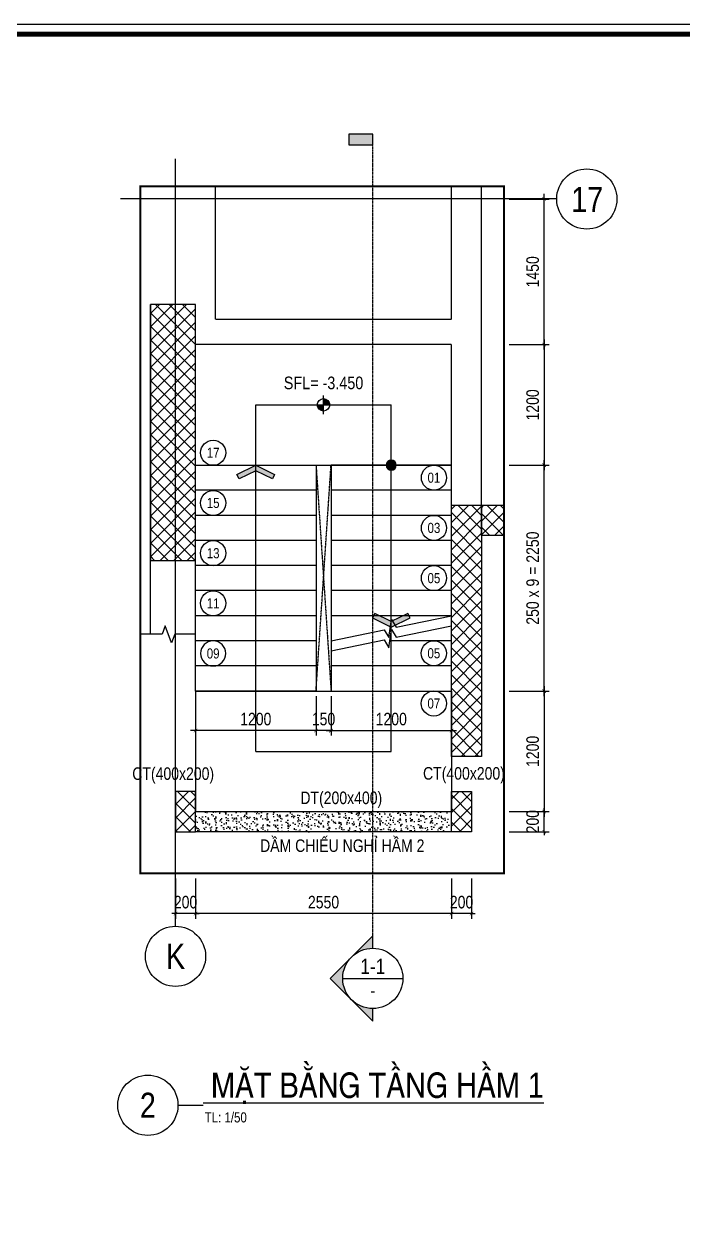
# Model space of a CAD drawing. Header units: millimetres. Extents: x 379264 to 1158416, y -283062 to 356890.
# Drawn here: x 911678 to 918241, y -14246 to -2202 of the extents above; entities that cross this region are included whole.
import ezdxf
from ezdxf.enums import TextEntityAlignment as Align

# ---------------------------------------------------------------- set-up
doc = ezdxf.new("R2010")
doc.units = ezdxf.units.MM
for name, pattern in [('BLOCK C - CHI TIET THANG 7 - 15T$0$$0$HIDDEN', [0.375, 0.25, -0.125]), ('BLOCK C - CHI TIET THANG 7 - 15T$0$HIDDEN', [0.375, 0.25, -0.125]), ('CENTER', [2, 1.25, -0.25, 0.25, -0.25]), ('HIDDEN', [9.525, 6.35, -3.175]), ('mb_loi thang 2-19 twa$0$Core 1A$0$Hidden10.5', [1.5, 1, -0.5])]:
    doc.linetypes.add(name, pattern=pattern)
for name, color, linetype in [('01PM. TEXT A', 3, 'Continuous'), ('02PM. TEXT B', 4, 'Continuous'), ('03PM. TEXT C', 1, 'Continuous'), ('04PM. THIN', 7, 'Continuous'), ('05PM. FRAME', 4, 'Continuous'), ('06PM. HIDDEN', 4, 'HIDDEN'), ('07PM. WACO', 6, 'Continuous'), ('11PM. DIM', 2, 'Continuous'), ('12PM. GRID', 8, 'CENTER'), ('13PM. HATCH', 8, 'Continuous'), ('BLOCK A - CHI TIET THANG 4$0$Number Step', 94, 'Continuous'), ('BLOCK C - CHI TIET THANG 7 - 15T$0$Ghi chu ban ve', 3, 'Continuous'), ('BLOCK C - CHI TIET THANG 7 - 15T$0$Ky hieu Truc', 1, 'Continuous'), ('BLOCK C - CHI TIET THANG 7 - 15T$0$Number Step', 94, 'Continuous'), ('MB_Cot tang 1$0$Concrete Line', 6, 'Continuous'), ('mb_loi thang 2-19 twa$0$Opening Hidden', 154, 'mb_loi thang 2-19 twa$0$Core 1A$0$Hidden10.5')]:
    doc.layers.add(name, color=color, linetype=linetype)
doc.styles.add('[PMDC2013]STYLE', font='arial.ttf', dxfattribs={"width": 0.8})
doc.styles.add('BLOCK A - CHI TIET THANG 2$0$VNI-HelveC', font='VHELVCN_0.TTF')
doc.styles.add('BLOCK A - CHI TIET THANG 4$0$VNI-HelveCB', font='VHELVCB_0.TTF')
doc.styles.add('BLOCK C - CHI TIET THANG 7 - 15T$0$$0$Title Block Bold', font='VHELVEB_0.TTF')
doc.styles.add('BLOCK C - CHI TIET THANG 7 - 15T$0$VNI-HelveC', font='VHELVCN_0.TTF')
doc.styles.add('BLOCK C - CHI TIET THANG 7 - 15T$0$VNI-HelveCB', font='VHELVCB_0.TTF')
doc.dimstyles.new('BLOCK A - CHI TIET THANG 1$0$Dim 50 (A1-A2)', dxfattribs={"dimscale": 50, "dimtxt": 2.5, "dimasz": 0.7, "dimexe": 1, "dimexo": 1, "dimgap": 1, "dimtad": 1, "dimdec": 0, "dimzin": 12, "dimdsep": 46, "dimtxsty": '[PMDC2013]STYLE', "dimblk": 'ARCHTICK', "dimcen": 0, "dimdle": 1, "dimclrd": 2, "dimclre": 2, "dimclrt": 4, "dimadec": 0, "dimazin": 0, "dimtfac": 1, "dimtdec": 0, "dimtix": 1, "dimtmove": 2, "dimatfit": 3, "dimldrblk": 'ARCHTICK', "dimfxl": 1, "dimtolj": 1, "dimtzin": 0, "dimarcsym": 0})

# ---------------------------------------------------------------- blocks, each defined once
blk = doc.blocks.new('*U939')
blk.add_hatch(color=256).paths.add_polyline_path([(-480, 16811), (-480, 16597), (0, 16597), (0, 16811)])
h = blk.add_hatch(color=256)
edge = h.paths.add_edge_path()
edge.add_line((0, 600), (0, 849))
edge.add_line((0, 849), (-849, 0))
edge.add_line((-849, 0), (0, -849))
edge.add_line((0, -849), (0, -600))
edge.add_arc((0, 0), 600, 90, 270, ccw=False)
at = {"linetype": 'BLOCK C - CHI TIET THANG 7 - 15T$0$$0$HIDDEN', "ltscale": 10}
blk.add_line((0, 600), (0, 16811), dxfattribs=at)
blk.add_line((-600, 0), (600, 0))
blk.add_lwpolyline([(-480, 16811), (-480, 16597), (0, 16597), (0, 16811)], close=True)
blk.add_lwpolyline([(0, 600), (0, 849), (-849, 0), (0, -849), (0, -600, -1)], format="xyb", close=True)
blk.add_circle((0, 0), 600)
at = {"style": 'BLOCK C - CHI TIET THANG 7 - 15T$0$$0$Title Block Bold', "flags": 8}
blk.add_attdef('VIEWNUMBER', text='', height=300, dxfattribs=at).set_placement((0, 0), align=Align.BOTTOM_CENTER)
blk.add_attdef('DRAWINGREFERENCE', text='', height=250, dxfattribs=at).set_placement((0, -120), align=Align.TOP_CENTER)
blk = doc.blocks.new('*U962')
at = {"layer": '13PM. HATCH'}
h = blk.add_hatch(dxfattribs=at)
h.set_pattern_fill('ANSI37', color=256, scale=30, style=0)
h.set_pattern_definition([(45, (50, -2250), (-67.352, 67.352), []), (135, (50, -2250), (-67.352, -67.352), [])])
h.paths.add_polyline_path([(-200, 150), (-200, -2400), (250, -2400), (250, 150)])
at = {"layer": '07PM. WACO'}
blk.add_lwpolyline([(-200, 150), (-200, -2400), (250, -2400), (250, 150)], close=True, dxfattribs=at)
blk = doc.blocks.new('*U963')
at = {"layer": '13PM. HATCH'}
h = blk.add_hatch(dxfattribs=at)
h.set_pattern_fill('ANSI37', color=256, scale=30, style=0)
h.set_pattern_definition([(45, (-2400, 3e-14), (-67.352, 67.352), []), (135, (-2400, 3e-14), (-67.352, -67.352), [])])
h.paths.add_polyline_path([(-2450, 150), (-2450, -150), (50, -150), (50, 150)])
at = {"layer": '07PM. WACO'}
blk.add_lwpolyline([(-2450, 150), (-2450, -150), (50, -150), (50, 150)], close=True, dxfattribs=at)
blk = doc.blocks.new('BLOCK C - CHI TIET THANG 7 - 15T$0$HTT-Grid')
at = {"layer": '05PM. FRAME', "linetype": 'ByBlock', "lineweight": -2}
blk.add_line((0, -2.5), (0, 0), dxfattribs=at)
blk.add_circle((0, -8.5), 6, dxfattribs=at)
at = {"layer": '03PM. TEXT C', "linetype": 'ByBlock', "lineweight": -2, "style": 'BLOCK C - CHI TIET THANG 7 - 15T$0$VNI-HelveC'}
blk.add_attdef('GRID', text='', height=5, dxfattribs=at).set_placement((0, -8.5), align=Align.MIDDLE)
blk = doc.blocks.new('_ArchTick')
at = {"color": 0, "linetype": 'ByBlock', "const_width": 0.15}
blk.add_lwpolyline([(-0.5, -0.5), (0.5, 0.5)], dxfattribs=at)
blk = doc.blocks.new('*D936')
at = {"layer": '11PM. DIM', "color": 2, "lineweight": -2, "transparency": 16777216}
for p, q in [((200, -6766), (200, -7166)), ((2750, -6766), (2750, -7166)), ((2800, -7116), (150, -7116))]:
    blk.add_line(p, q, dxfattribs=at)
at = {"layer": 'Defpoints', "color": 0, "transparency": 16777216}
for p in [(200, -6716), (2750, -6716), (200, -7116)]:
    blk.add_point(p, dxfattribs=at)
at = {"layer": '11PM. DIM', "color": 2, "lineweight": -2, "transparency": 16777216, "xscale": 35, "yscale": 35, "zscale": 35, "rotation": 180}
blk.add_blockref('_ArchTick', (200, -7116), dxfattribs=at)
at = {"layer": '11PM. DIM', "color": 2, "lineweight": -2, "transparency": 16777216, "xscale": 35, "yscale": 35, "zscale": 35}
blk.add_blockref('_ArchTick', (2750, -7116), dxfattribs=at)
at = {"layer": '11PM. DIM', "color": 4, "transparency": 16777216, "insert": (1475, -7002), "char_height": 125, "attachment_point": 5, "style": '[PMDC2013]STYLE'}
blk.add_mtext('\\A1;2550', dxfattribs=at)
blk = doc.blocks.new('*D937')
at = {"layer": '11PM. DIM', "color": 2, "lineweight": -2, "transparency": 16777216}
for p, q in [((0, -6766), (0, -7166)), ((200, -6766), (200, -7166)), ((0, -7116), (-35, -7116)), ((200, -7116), (0, -7116)), ((200, -7116), (235, -7116))]:
    blk.add_line(p, q, dxfattribs=at)
at = {"layer": 'Defpoints', "color": 0, "transparency": 16777216}
for p in [(0, -6716), (200, -6716), (0, -7116)]:
    blk.add_point(p, dxfattribs=at)
at = {"layer": '11PM. DIM', "color": 2, "lineweight": -2, "transparency": 16777216, "xscale": 35, "yscale": 35, "zscale": 35}
blk.add_blockref('_ArchTick', (0, -7116), dxfattribs=at)
at = {"layer": '11PM. DIM', "color": 2, "lineweight": -2, "transparency": 16777216, "xscale": 35, "yscale": 35, "zscale": 35, "rotation": 180}
blk.add_blockref('_ArchTick', (200, -7116), dxfattribs=at)
at = {"layer": '11PM. DIM', "color": 4, "transparency": 16777216, "insert": (100, -7002), "char_height": 125, "attachment_point": 5, "style": '[PMDC2013]STYLE'}
blk.add_mtext('\\A1;200', dxfattribs=at)
blk = doc.blocks.new('*D938')
at = {"layer": '11PM. DIM', "color": 2, "lineweight": -2, "transparency": 16777216}
for p, q in [((2750, -6766), (2750, -7166)), ((2950, -6766), (2950, -7166)), ((2750, -7116), (2715, -7116)), ((2950, -7116), (2750, -7116)), ((2950, -7116), (2985, -7116))]:
    blk.add_line(p, q, dxfattribs=at)
at = {"layer": 'Defpoints', "color": 0, "transparency": 16777216}
for p in [(2750, -6716), (2950, -6716), (2750, -7116)]:
    blk.add_point(p, dxfattribs=at)
at = {"layer": '11PM. DIM', "color": 2, "lineweight": -2, "transparency": 16777216, "xscale": 35, "yscale": 35, "zscale": 35}
blk.add_blockref('_ArchTick', (2750, -7116), dxfattribs=at)
at = {"layer": '11PM. DIM', "color": 2, "lineweight": -2, "transparency": 16777216, "xscale": 35, "yscale": 35, "zscale": 35, "rotation": 180}
blk.add_blockref('_ArchTick', (2950, -7116), dxfattribs=at)
at = {"layer": '11PM. DIM', "color": 4, "transparency": 16777216, "insert": (2850, -7002), "char_height": 125, "attachment_point": 5, "style": '[PMDC2013]STYLE'}
blk.add_mtext('\\A1;200', dxfattribs=at)
blk = doc.blocks.new('BLOCK C - CHI TIET THANG 7 - 15T$0$HTT-Title')
at = {"lineweight": -2}
blk.add_line((6, 0), (11, 0), dxfattribs=at)
at = {"linetype": 'ByBlock', "lineweight": -2}
blk.add_circle((0, 0), 6, dxfattribs=at)
at = {"linetype": 'ByBlock', "lineweight": -2, "style": 'BLOCK C - CHI TIET THANG 7 - 15T$0$VNI-HelveCB'}
blk.add_attdef('DWG.NAME', text='', height=5, dxfattribs=at).set_placement((11, 0), align=Align.BOTTOM_LEFT)
blk.add_attdef('NUMBER', text='', height=5, dxfattribs=at).set_placement((0, 0), align=Align.MIDDLE_CENTER)
at = {"linetype": 'ByBlock', "lineweight": -2, "style": 'BLOCK C - CHI TIET THANG 7 - 15T$0$VNI-HelveC'}
blk.add_attdef('SCALE', text='', height=2, dxfattribs=at).set_placement((11.32, -1.41), align=Align.TOP_LEFT)
blk = doc.blocks.new('MB Ham 1$0$Arrow 60')
at = {"linetype": 'ByBlock', "lineweight": -2}
h = blk.add_hatch(color=0, dxfattribs=at)
h.paths.add_polyline_path([(1.88, 0.94), (1.65, 1.38), (0, 0.56), (-1.65, 1.38), (-1.88, 0.94), (0, 0)], flags=17)
h.paths.add_polyline_path([(1.65, 1.38), (1.88, 0.94), (0, 0), (-1.88, 0.94), (-1.65, 1.38), (0, 0.56)])
blk.add_hatch(color=0, dxfattribs=at).paths.add_polyline_path([(1.65, 1.38), (1.88, 0.94), (0, 0), (-1.88, 0.94), (-1.65, 1.38), (0, 0.56)])
at = {"color": 0, "linetype": 'ByBlock', "lineweight": -2}
blk.add_lwpolyline([(1.65, 1.38), (1.88, 0.94), (0, 0), (-1.88, 0.94), (-1.65, 1.38), (0, 0.56)], close=True, dxfattribs=at)
blk = doc.blocks.new('MB Ham 1$0$Dot')
at = {"linetype": 'ByBlock', "lineweight": -2}
h = blk.add_hatch(color=0, dxfattribs=at)
edge = h.paths.add_edge_path()
edge.add_arc((0, 0), 0.5, 0, 360)
at = {"color": 0, "linetype": 'ByBlock', "lineweight": -2}
blk.add_line((0, -1), (0, 1), dxfattribs=at)
blk.add_circle((0, 0), 0.5, dxfattribs=at)
blk = doc.blocks.new('BLOCK C - CHI TIET THANG 7 - 15T$0$Number Step')
at = {"color": 0, "linetype": 'ByBlock'}
blk.add_circle((0, 0), 2.5, dxfattribs=at)
at = {"color": 0, "linetype": 'ByBlock', "lineweight": -2, "style": 'BLOCK C - CHI TIET THANG 7 - 15T$0$VNI-HelveCB'}
blk.add_attdef('TEXT', text='', height=2, dxfattribs=at).set_placement((0, 0), align=Align.MIDDLE)
blk = doc.blocks.new('BLOCK A - CHI TIET THANG 4$0$Number Step')
at = {"color": 0, "linetype": 'ByBlock'}
blk.add_circle((0, 0), 2.5, dxfattribs=at)
at = {"color": 0, "linetype": 'ByBlock', "lineweight": -2, "style": 'BLOCK A - CHI TIET THANG 4$0$VNI-HelveCB'}
blk.add_attdef('TEXT', text='', height=2, dxfattribs=at).set_placement((0, 0), align=Align.MIDDLE)
blk = doc.blocks.new('BLOCK A - CHI TIET THANG 2$0$13123123213')
at = {"linetype": 'ByBlock'}
h = blk.add_hatch(color=0, dxfattribs=at)
h.paths.add_polyline_path([(0, 1), (0, 0), (1, 0, 0.414214)])
h.paths.add_polyline_path([(0, 0), (-1, 0, 0.414214), (0, -1)])
at = {"color": 0, "linetype": 'ByBlock'}
for p, q in [((-1.5, 0), (1.5, 0)), ((0, -1.5), (0, 1.5))]:
    blk.add_line(p, q, dxfattribs=at)
blk.add_circle((0, 0), 1, dxfattribs=at)
at = {"color": 0, "linetype": 'ByBlock', "lineweight": -2, "style": 'BLOCK A - CHI TIET THANG 2$0$VNI-HelveC'}
for tag, p in [('TEXT1', (0, 10.5)), ('TEXT2', (0, 7)), ('TEXT3', (0, 3.5))]:
    blk.add_attdef(tag, text='', height=2, dxfattribs=at).set_placement(p, align=Align.MIDDLE_CENTER)
blk = doc.blocks.new('*D971')
at = {"layer": '11PM. DIM', "color": 2, "lineweight": -2, "transparency": 16777216}
for p, q in [((913386, -8893), (913386, -9286)), ((914586, -8893), (914586, -9286)), ((914636, -9236), (913336, -9236))]:
    blk.add_line(p, q, dxfattribs=at)
at = {"layer": 'Defpoints', "color": 0, "transparency": 16777216}
for p in [(913386, -8843), (914586, -8843), (913386, -9236)]:
    blk.add_point(p, dxfattribs=at)
at = {"layer": '11PM. DIM', "color": 2, "lineweight": -2, "transparency": 16777216, "xscale": 35, "yscale": 35, "zscale": 35, "rotation": 180}
blk.add_blockref('_ArchTick', (913386, -9236), dxfattribs=at)
at = {"layer": '11PM. DIM', "color": 2, "lineweight": -2, "transparency": 16777216, "xscale": 35, "yscale": 35, "zscale": 35}
blk.add_blockref('_ArchTick', (914586, -9236), dxfattribs=at)
at = {"layer": '11PM. DIM', "color": 4, "transparency": 16777216, "insert": (913986, -9122), "char_height": 125, "attachment_point": 5, "style": '[PMDC2013]STYLE'}
blk.add_mtext('\\A1;1200', dxfattribs=at)
blk = doc.blocks.new('*D972')
at = {"layer": '11PM. DIM', "color": 2, "lineweight": -2, "transparency": 16777216}
for p, q in [((914736, -8893), (914736, -9286)), ((915936, -8893), (915936, -9286)), ((914686, -9236), (915986, -9236))]:
    blk.add_line(p, q, dxfattribs=at)
at = {"layer": 'Defpoints', "color": 0, "transparency": 16777216}
for p in [(914736, -8843), (915936, -8843), (915936, -9236)]:
    blk.add_point(p, dxfattribs=at)
at = {"layer": '11PM. DIM', "color": 2, "lineweight": -2, "transparency": 16777216, "xscale": 35, "yscale": 35, "zscale": 35, "rotation": 180}
blk.add_blockref('_ArchTick', (914736, -9236), dxfattribs=at)
at = {"layer": '11PM. DIM', "color": 2, "lineweight": -2, "transparency": 16777216, "xscale": 35, "yscale": 35, "zscale": 35}
blk.add_blockref('_ArchTick', (915936, -9236), dxfattribs=at)
at = {"layer": '11PM. DIM', "color": 4, "transparency": 16777216, "insert": (915336, -9122), "char_height": 125, "attachment_point": 5, "style": '[PMDC2013]STYLE'}
blk.add_mtext('\\A1;1200', dxfattribs=at)
blk = doc.blocks.new('*D973')
at = {"layer": '11PM. DIM', "color": 2, "lineweight": -2, "transparency": 16777216}
for p, q in [((914586, -8893), (914586, -9286)), ((914736, -8893), (914736, -9286)), ((914586, -9236), (914551, -9236)), ((914736, -9236), (914586, -9236)), ((914736, -9236), (914771, -9236))]:
    blk.add_line(p, q, dxfattribs=at)
at = {"layer": 'Defpoints', "color": 0, "transparency": 16777216}
for p in [(914586, -8843), (914736, -8843), (914586, -9236)]:
    blk.add_point(p, dxfattribs=at)
at = {"layer": '11PM. DIM', "color": 2, "lineweight": -2, "transparency": 16777216, "xscale": 35, "yscale": 35, "zscale": 35}
blk.add_blockref('_ArchTick', (914586, -9236), dxfattribs=at)
at = {"layer": '11PM. DIM', "color": 2, "lineweight": -2, "transparency": 16777216, "xscale": 35, "yscale": 35, "zscale": 35, "rotation": 180}
blk.add_blockref('_ArchTick', (914736, -9236), dxfattribs=at)
at = {"layer": '11PM. DIM', "color": 4, "transparency": 16777216, "insert": (914661, -9122), "char_height": 125, "attachment_point": 5, "style": '[PMDC2013]STYLE'}
blk.add_mtext('\\A1;150', dxfattribs=at)
blk = doc.blocks.new('*D977')
at = {"layer": '11PM. DIM', "color": 2, "lineweight": -2, "transparency": 16777216}
for p, q in [((916509, -10043), (916909, -10043)), ((916859, -10043), (916859, -10008)), ((916859, -10243), (916859, -10043)), ((916509, -10243), (916909, -10243)), ((916859, -10243), (916859, -10278))]:
    blk.add_line(p, q, dxfattribs=at)
at = {"layer": 'Defpoints', "color": 0, "transparency": 16777216}
for p in [(916459, -10043), (916859, -10043), (916459, -10243)]:
    blk.add_point(p, dxfattribs=at)
at = {"layer": '11PM. DIM', "color": 2, "lineweight": -2, "transparency": 16777216, "xscale": 35, "yscale": 35, "zscale": 35}
for p, rotation in [((916859, -10043), 270), ((916859, -10243), 90)]:
    blk.add_blockref('_ArchTick', p, dxfattribs=dict(at, rotation=rotation))
at = {"layer": '11PM. DIM', "color": 4, "transparency": 16777216, "insert": (916745, -10143), "char_height": 125, "attachment_point": 5, "rotation": 90, "style": '[PMDC2013]STYLE'}
blk.add_mtext('\\A1;200', dxfattribs=at)
blk = doc.blocks.new('*D978')
at = {"layer": '11PM. DIM', "color": 2, "lineweight": -2, "transparency": 16777216}
for p, q in [((916509, -6593), (916909, -6593)), ((916859, -8893), (916859, -6543)), ((916509, -8843), (916909, -8843))]:
    blk.add_line(p, q, dxfattribs=at)
at = {"layer": 'Defpoints', "color": 0, "transparency": 16777216}
for p in [(916459, -6593), (916859, -6593), (916459, -8843)]:
    blk.add_point(p, dxfattribs=at)
at = {"layer": '11PM. DIM', "color": 2, "lineweight": -2, "transparency": 16777216, "xscale": 35, "yscale": 35, "zscale": 35}
for p, rotation in [((916859, -6593), 90), ((916859, -8843), 270)]:
    blk.add_blockref('_ArchTick', p, dxfattribs=dict(at, rotation=rotation))
at = {"layer": '11PM. DIM', "color": 4, "transparency": 16777216, "insert": (916745, -7718), "char_height": 125, "attachment_point": 5, "rotation": 90, "style": '[PMDC2013]STYLE'}
blk.add_mtext('\\A1;250 x 9 = 2250', dxfattribs=at)
blk = doc.blocks.new('*D979')
at = {"layer": '11PM. DIM', "color": 2, "lineweight": -2, "transparency": 16777216}
for p, q in [((916509, -8843), (916909, -8843)), ((916859, -8793), (916859, -10093)), ((916509, -10043), (916909, -10043))]:
    blk.add_line(p, q, dxfattribs=at)
at = {"layer": 'Defpoints', "color": 0, "transparency": 16777216}
for p in [(916459, -8843), (916459, -10043), (916859, -10043)]:
    blk.add_point(p, dxfattribs=at)
at = {"layer": '11PM. DIM', "color": 2, "lineweight": -2, "transparency": 16777216, "xscale": 35, "yscale": 35, "zscale": 35}
for p, rotation in [((916859, -8843), 90), ((916859, -10043), 270)]:
    blk.add_blockref('_ArchTick', p, dxfattribs=dict(at, rotation=rotation))
at = {"layer": '11PM. DIM', "color": 4, "transparency": 16777216, "insert": (916745, -9443), "char_height": 125, "attachment_point": 5, "rotation": 90, "style": '[PMDC2013]STYLE'}
blk.add_mtext('\\A1;1200', dxfattribs=at)
blk = doc.blocks.new('*D980')
at = {"layer": '11PM. DIM', "color": 2, "lineweight": -2, "transparency": 16777216}
for p, q in [((916509, -5393), (916909, -5393)), ((916859, -5343), (916859, -6643)), ((916509, -6593), (916909, -6593))]:
    blk.add_line(p, q, dxfattribs=at)
at = {"layer": 'Defpoints', "color": 0, "transparency": 16777216}
for p in [(916459, -5393), (916459, -6593), (916859, -6593)]:
    blk.add_point(p, dxfattribs=at)
at = {"layer": '11PM. DIM', "color": 2, "lineweight": -2, "transparency": 16777216, "xscale": 35, "yscale": 35, "zscale": 35}
for p, rotation in [((916859, -5393), 90), ((916859, -6593), 270)]:
    blk.add_blockref('_ArchTick', p, dxfattribs=dict(at, rotation=rotation))
at = {"layer": '11PM. DIM', "color": 4, "transparency": 16777216, "insert": (916745, -5993), "char_height": 125, "attachment_point": 5, "rotation": 90, "style": '[PMDC2013]STYLE'}
blk.add_mtext('\\A1;1200', dxfattribs=at)
blk = doc.blocks.new('*D981')
at = {"layer": '11PM. DIM', "color": 2, "lineweight": -2, "transparency": 16777216}
for p, q in [((916509, -3943), (916909, -3943)), ((916859, -5443), (916859, -3893)), ((916509, -5393), (916909, -5393))]:
    blk.add_line(p, q, dxfattribs=at)
at = {"layer": 'Defpoints', "color": 0, "transparency": 16777216}
for p in [(916459, -3943), (916859, -3943), (916459, -5393)]:
    blk.add_point(p, dxfattribs=at)
at = {"layer": '11PM. DIM', "color": 2, "lineweight": -2, "transparency": 16777216, "xscale": 35, "yscale": 35, "zscale": 35}
for p, rotation in [((916859, -3943), 90), ((916859, -5393), 270)]:
    blk.add_blockref('_ArchTick', p, dxfattribs=dict(at, rotation=rotation))
at = {"layer": '11PM. DIM', "color": 4, "transparency": 16777216, "insert": (916745, -4668), "char_height": 125, "attachment_point": 5, "rotation": 90, "style": '[PMDC2013]STYLE'}
blk.add_mtext('\\A1;1450', dxfattribs=at)
blk = doc.blocks.new('CHG_XX_Khung ten')
blk.add_lwpolyline([(15, 579), (826, 579), (826, 15), (15, 15)], close=True)
at = {"color": 4, "linetype": 'Continuous', "const_width": 1}
blk.add_lwpolyline([(17, 577), (824, 577), (824, 17), (17, 17)], close=True, dxfattribs=at)
blk = doc.blocks.new('A$C3FE462B1')
at = {"layer": '13PM. HATCH'}
h = blk.add_hatch(dxfattribs=at)
h.set_pattern_fill('ANSI37', color=256, scale=30, style=0)
h.set_pattern_definition([(45, (-799449.21, 73304.61), (-67.351921, 67.351921), []), (135, (-799449.21, 73304.61), (-67.351921, -67.351921), [])])
h.paths.add_polyline_path([(3050, -3350), (3273.2, -3350), (3273.2, -3050), (3050, -3050)])
h = blk.add_hatch(dxfattribs=at)
h.set_pattern_fill('ANSI37', color=256, scale=30, angle=90, style=0)
h.set_pattern_definition([(135, (16200.39, -28150.02), (-67.35192, -67.35192), []), (225, (16200.39, -28150.02), (67.35192, -67.35192), [])])
h.paths.add_polyline_path([(0, -6300), (200, -6300), (200, -5900), (0, -5900)])
h = blk.add_hatch(dxfattribs=at)
h.set_pattern_fill('ANSI37', color=256, scale=30, angle=90, style=0)
h.set_pattern_definition([(135, (16202.54, -28150.02), (-67.35192, -67.35192), []), (225, (16202.54, -28150.02), (67.35192, -67.35192), [])])
h.paths.add_polyline_path([(2950.2, -6300), (2750.2, -6300), (2750.2, -5900), (2950.2, -5900)])
h = blk.add_hatch(dxfattribs=at)
h.set_pattern_fill('AR-SAND', color=256, scale=1.5, angle=-45, style=0)
h.set_pattern_definition([(352.5, (7357.404, 148275.5), (50.213023, 53.607202), [0, -57.912, 0, -64.77, 0, -61.9125]), (322.5, (7357.4, 148275.5), (123.70993, 28.35164), [0, -31.242, 0, -52.197, 0, -20.0025]), (282.5, (7324.267, 148308.64), (84.049847, -83.744974), [0, -19.05, 0, -68.58, 0, -89.535]), (272.5, (7324.27, 148308.64), (104.63262, -57.342166), [0, -9.525, 0, -44.958, 0, -51.435])])
h.paths.add_polyline_path([(198.2, -6100), (2748.2, -6100), (2748.2, -6300), (198.2, -6300)])
at = {"linetype": 'BLOCK C - CHI TIET THANG 7 - 15T$0$HIDDEN', "ltscale": 10, "const_width": 20}
blk.add_lwpolyline([(-350, 126.3), (3273.2, 126.3), (3273.2, -6715.7), (-350, -6715.7)], close=True, dxfattribs=at)
at = {"layer": '05PM. FRAME', "ltscale": 0.25}
blk.add_line((2750.2, -6300), (200, -6300), dxfattribs=at)
at = {"layer": '06PM. HIDDEN', "linetype": 'HIDDEN', "ltscale": 0.25}
blk.add_line((200, -6100), (2750.2, -6100), dxfattribs=at)
at = {"layer": '07PM. WACO'}
blk.add_lwpolyline([(3273.2, -3350), (3050, -3350), (3050, -3050), (3273.2, -3050)], dxfattribs=at)
for points in [[(0, -6300), (200, -6300), (200, -5900), (0, -5900)], [(2950.2, -6300), (2750.2, -6300), (2750.2, -5900), (2950.2, -5900)]]:
    blk.add_lwpolyline(points, close=True, dxfattribs=at)
at = {"layer": '12PM. GRID', "ltscale": 3}
for p, q in [((0, -7240.7), (0, 401.5)), ((3673.2, 0), (-546.7, 0))]:
    blk.add_line(p, q, dxfattribs=at)
at = {"layer": 'BLOCK C - CHI TIET THANG 7 - 15T$0$Ky hieu Truc'}
ref = blk.add_blockref('BLOCK C - CHI TIET THANG 7 - 15T$0$HTT-Grid', (3673.2, 0), dxfattribs=dict(at, xscale=50, yscale=50, zscale=50, rotation=90))
ref.add_attrib('GRID', '17', dxfattribs={"layer": '0', "linetype": 'ByBlock', "lineweight": -2, "height": 250, "style": 'BLOCK C - CHI TIET THANG 7 - 15T$0$VNI-HelveC'}).set_placement((4102.5, -4.3), align=Align.MIDDLE)
ref = blk.add_blockref('BLOCK C - CHI TIET THANG 7 - 15T$0$HTT-Grid', (0, -7115.7), dxfattribs=dict(at, xscale=50, yscale=50, zscale=50))
ref.add_attrib('GRID', 'K', dxfattribs={"layer": '0', "linetype": 'ByBlock', "lineweight": -2, "height": 250, "style": 'BLOCK C - CHI TIET THANG 7 - 15T$0$VNI-HelveC'}).set_placement((0, -7540.7), align=Align.MIDDLE)
at = {"layer": 'MB_Cot tang 1$0$Concrete Line'}
blk.add_blockref('*U962', (-50, -1200), dxfattribs=at)
at = {"layer": 'MB_Cot tang 1$0$Concrete Line', "xscale": -1, "rotation": 270}
blk.add_blockref('*U963', (2900, -3100), dxfattribs=at)
at = {"layer": '01PM. TEXT A', "style": '[PMDC2013]STYLE', "width": 0.8}
for s, p in [('CT(400x200)', (-430.6, -5784.1, 0)), ('DT(200x400)', (1244.2, -6025.1, 0))]:
    blk.add_text(s, height=125, dxfattribs=at).set_placement(p)
at = {"layer": '11PM. DIM'}
for base, p1, p2, picture, middle in [((0, -7115.7), (200, -6715.7), (0, -6715.7), '*D937', (100, -7001.9)), ((200, -7115.7), (2750, -6715.7), (200, -6715.7), '*D936', (1475, -7001.9)), ((2750, -7115.7), (2950, -6715.7), (2750, -6715.7), '*D938', (2850, -7001.9))]:
    dim = blk.add_linear_dim(base=base, p1=p1, p2=p2, angle=180, dimstyle='BLOCK A - CHI TIET THANG 1$0$Dim 50 (A1-A2)', dxfattribs=at)
    dim.commit()
    dim.dimension.update_dxf_attribs({"geometry": picture, "text_midpoint": middle})

msp = doc.modelspace()

# ---------------------------------------------------------------- linework, layer by layer
at = {"layer": '05PM. FRAME', "ltscale": 0.25}
for p, q in [((913386.12, -6592.68), (915936.12, -6592.68)), ((913386.12, -8842.68), (915936.12, -8842.68)), ((913386.12, -8842.68), (913386.12, -10042.68)), ((915936.12, -8842.68), (915936.12, -10042.68))]:
    msp.add_line(p, q, dxfattribs=at)
for points in [[(913386.12, -8842.68), (913386.12, -6592.68), (914586.12, -6592.68), (914586.12, -8842.68)], [(915936.12, -8842.68), (915936.12, -6592.68), (914736.12, -6592.68), (914736.12, -8842.68)]]:
    msp.add_lwpolyline(points, close=True, dxfattribs=at)
for points in [[(914736.12, -8342.68), (915263.86, -8232.74), (915311.96, -8310.42), (915338.12, -8129.56), (915386.23, -8207.24), (915936.12, -8092.68)], [(913386.58, -8277.32), (913178.45, -8277.32), (913147.2, -8363.18), (913084.7, -8191.46), (913053.45, -8277.32), (912836.12, -8277.32)], [(914736.12, -8442.68), (915263.86, -8332.74), (915311.96, -8410.42), (915338.12, -8229.56), (915386.23, -8307.24), (915936.12, -8192.68)]]:
    msp.add_lwpolyline(points, dxfattribs=at)
at = {"layer": '06PM. HIDDEN', "linetype": 'HIDDEN', "ltscale": 0.25}
for p, q in [((913186.12, -4992.68), (913186.12, -3816.4)), ((913586.12, -5142.68), (913586.12, -3816.4)), ((915936.12, -5142.68), (915936.12, -3816.4)), ((916236.12, -6992.68), (916236.12, -3816.4)), ((912936.12, -8277.32), (912936.12, -4992.68)), ((915936.37, -5142.68), (913586.12, -5142.68)), ((915936.37, -5392.68), (913386.12, -5392.68)), ((915936.12, -6992.68), (915936.12, -5392.68)), ((913386.12, -8277.32), (913386.12, -7542.68))]:
    msp.add_line(p, q, dxfattribs=at)
at = {"layer": '13PM. HATCH'}
for p, q in [((913986.12, -9442.68), (913986.12, -5992.68)), ((913986.12, -5992.68), (915336.12, -5992.68)), ((915336.12, -9442.68), (915336.12, -5992.68)), ((914586.12, -6842.68), (913386.12, -6842.68)), ((915936.12, -6842.68), (914736.12, -6842.68)), ((914586.12, -7092.68), (913386.12, -7092.68)), ((915936.12, -7092.68), (914736.12, -7092.68)), ((914586.12, -7342.68), (913386.12, -7342.68)), ((915936.12, -7342.68), (914736.12, -7342.68)), ((914586.12, -7592.68), (913386.12, -7592.68)), ((915936.12, -7592.68), (914736.12, -7592.68)), ((914586.12, -7842.68), (913386.12, -7842.68)), ((915936.12, -7842.68), (914736.12, -7842.68)), ((914586.12, -8092.68), (913386.12, -8092.68)), ((915936.12, -8092.68), (914736.12, -8092.68)), ((914586.12, -8342.68), (913386.12, -8342.68)), ((915936.12, -8342.68), (915321.76, -8342.68)), ((914586.12, -8592.68), (913386.12, -8592.68)), ((915936.12, -8592.68), (914736.12, -8592.68)), ((913986.12, -9442.68), (915336.12, -9442.68))]:
    msp.add_line(p, q, dxfattribs=at)

# ---------------------------------------------------------------- block references
at = {"layer": '02PM. TEXT B'}
ref = msp.add_blockref('BLOCK A - CHI TIET THANG 2$0$13123123213', (914661.12, -5992.68), dxfattribs=dict(at, xscale=62.5, yscale=62.5, zscale=62.5))
ref.add_attrib('TEXT3', 'SFL= -3.450', dxfattribs={"layer": '0', "color": 0, "linetype": 'ByBlock', "lineweight": -2, "height": 125, "style": 'BLOCK A - CHI TIET THANG 2$0$VNI-HelveC'}).set_placement((914661.12, -5773.93), align=Align.MIDDLE_CENTER)
at = {"layer": '07PM. WACO'}
ref = msp.add_blockref('*U939', (915151.95, -11703.09), dxfattribs=dict(at, xscale=0.5, yscale=0.5, zscale=0.5))
ref.add_attrib('VIEWNUMBER', '1-1', dxfattribs={"layer": '0', "height": 150, "style": 'BLOCK C - CHI TIET THANG 7 - 15T$0$VNI-HelveCB'}).set_placement((915151.95, -11703.09), align=Align.BOTTOM_CENTER)
ref.add_attrib('DRAWINGREFERENCE', '-', dxfattribs={"layer": '0', "height": 125, "style": 'BLOCK C - CHI TIET THANG 7 - 15T$0$VNI-HelveCB'}).set_placement((915151.95, -11763.09), align=Align.TOP_CENTER)
at = {"layer": '12PM. GRID'}
msp.add_blockref('A$C3FE462B1', (913186.12, -3942.68), dxfattribs=at)
at = {"layer": '13PM. HATCH', "xscale": -100, "yscale": 100, "zscale": 100}
for name, p in [('MB Ham 1$0$Dot', (915336.12, -6592.68)), ('MB Ham 1$0$Arrow 60', (915336.12, -8207.26))]:
    msp.add_blockref(name, p, dxfattribs=at)
at = {"layer": '13PM. HATCH', "xscale": 100, "yscale": 100, "zscale": 100, "rotation": 180}
msp.add_blockref('MB Ham 1$0$Arrow 60', (913986.12, -6592.68), dxfattribs=at)
at = {"layer": 'BLOCK A - CHI TIET THANG 4$0$Number Step'}
ref = msp.add_blockref('BLOCK A - CHI TIET THANG 4$0$Number Step', (913561.12, -8467.68), dxfattribs=dict(at, xscale=-50, yscale=50, zscale=50, rotation=90))
ref.add_attrib('TEXT', '09', dxfattribs={"layer": '0', "color": 0, "linetype": 'ByBlock', "lineweight": -2, "height": 100, "style": 'BLOCK A - CHI TIET THANG 4$0$VNI-HelveCB'}).set_placement((913561.12, -8467.68), align=Align.MIDDLE)
at = {"layer": 'BLOCK C - CHI TIET THANG 7 - 15T$0$Ghi chu ban ve'}
ref = msp.add_blockref('BLOCK C - CHI TIET THANG 7 - 15T$0$HTT-Title', (912910.69, -12966.56), dxfattribs=dict(at, xscale=50, yscale=50, zscale=50))
ref.add_attrib('NUMBER', '2', dxfattribs={"layer": '0', "color": 0, "linetype": 'ByBlock', "lineweight": -2, "height": 250, "style": 'BLOCK C - CHI TIET THANG 7 - 15T$0$VNI-HelveCB'}).set_placement((912910.69, -12966.56), align=Align.MIDDLE_CENTER)
ref.add_attrib('DWG.NAME', '%%u MAËT BAÈNG TAÀNG HAÀM 1', dxfattribs={"layer": '0', "color": 3, "linetype": 'ByBlock', "lineweight": -2, "height": 250, "style": 'BLOCK C - CHI TIET THANG 7 - 15T$0$VNI-HelveCB'}).set_placement((913460.69, -12966.56), align=Align.BOTTOM_LEFT)
ref.add_attrib('SCALE', 'TL: 1/50', dxfattribs={"layer": '0', "color": 0, "linetype": 'ByBlock', "lineweight": -2, "height": 100, "style": 'BLOCK C - CHI TIET THANG 7 - 15T$0$VNI-HelveC'}).set_placement((913476.45, -13037.25), align=Align.TOP_LEFT)
at = {"layer": 'BLOCK C - CHI TIET THANG 7 - 15T$0$Number Step', "xscale": 50, "yscale": 50, "zscale": 50}
for p, values in [((913561.12, -6469.71), {'TEXT': '17'}), ((915761.12, -6717.68), {'TEXT': '01'}), ((913561.12, -6969.71), {'TEXT': '15'}), ((915761.12, -7217.68), {'TEXT': '03'}), ((913561.12, -7469.71), {'TEXT': '13'}), ((915761.12, -7717.68), {'TEXT': '05'}), ((913561.12, -7968.69), {'TEXT': '11'}), ((915760.16, -8465.69), {'TEXT': '05'}), ((915760.16, -8965.69), {'TEXT': '07'})]:
    msp.add_blockref('BLOCK C - CHI TIET THANG 7 - 15T$0$Number Step', p, dxfattribs=at).add_auto_attribs(values)

# ---------------------------------------------------------------- texts
at = {"layer": '01PM. TEXT A', "style": '[PMDC2013]STYLE', "width": 0.8}
for s, p in [('CT(400x200)', (915652.6, -9724.49, -0.01)), ('DẦM CHIẾU NGHỈ HẦM 2', (914028.87, -10444.19, -0.01))]:
    msp.add_text(s, height=125, dxfattribs=at).set_placement(p)

# ---------------------------------------------------------------- dimensions: what is measured, and where the dimension line sits
at = {"layer": '11PM. DIM'}
for base, p1, p2, angle, picture, middle in [((916859.31, -3942.68), (916459.31, -5392.68), (916459.31, -3942.68), 90, '*D981', (916745.49, -4667.68)), ((916859.31, -6592.68), (916459.31, -5392.68), (916459.31, -6592.68), 270, '*D980', (916745.49, -5992.68)), ((915936.12, -9235.81), (914736.08, -8842.7), (915936.12, -8842.7), 180, '*D972', (915336.1, -9121.99)), ((916859.31, -10042.68), (916459.31, -8842.68), (916459.31, -10042.68), 270, '*D979', (916745.49, -9442.68)), ((916859.31, -10042.68), (916459.31, -10242.68), (916459.31, -10042.68), 90, '*D977', (916745.49, -10142.68))]:
    dim = msp.add_linear_dim(base=base, p1=p1, p2=p2, angle=angle, dimstyle='BLOCK A - CHI TIET THANG 1$0$Dim 50 (A1-A2)', dxfattribs=at)
    dim.commit()
    dim.dimension.update_dxf_attribs({"geometry": picture, "text_midpoint": middle})
dim = msp.add_linear_dim(base=(916859.31, -6592.68), p1=(916459.31, -8842.68), p2=(916459.31, -6592.68), angle=90, text='250 x 9 = <>', dimstyle='BLOCK A - CHI TIET THANG 1$0$Dim 50 (A1-A2)', dxfattribs=at)
dim.commit()
dim.dimension.update_dxf_attribs({"geometry": '*D978', "text_midpoint": (916745.49, -7717.68)})
for base, p1, p2, picture, middle in [((913386.08, -9235.81), (914586.12, -8842.68), (913386.08, -8842.7), '*D971', (913986.1, -9121.99)), ((914586.12, -9235.81), (914736.08, -8842.7), (914586.12, -8842.68), '*D973', (914661.1, -9121.99))]:
    dim = msp.add_linear_dim(base=base, p1=p1, p2=p2, dimstyle='BLOCK A - CHI TIET THANG 1$0$Dim 50 (A1-A2)', dxfattribs=at)
    dim.commit()
    dim.dimension.update_dxf_attribs({"geometry": picture, "text_midpoint": middle})

# ---------------------------------------------------------------- next in the draw order: block references
at = {"layer": '04PM. THIN', "xscale": 50, "yscale": 50, "zscale": 50}
msp.add_blockref('CHG_XX_Khung ten', (904129.92, -31152.33), dxfattribs=at)

# ---------------------------------------------------------------- next in the draw order: linework, layer by layer
at = {"layer": 'mb_loi thang 2-19 twa$0$Opening Hidden', "color": 8}
for p, q in [((914586.12, -6592.68), (914736.12, -8842.68)), ((914586.12, -8842.68), (914736.12, -6592.68))]:
    msp.add_line(p, q, dxfattribs=at)

doc.saveas('drawing.dxf')
